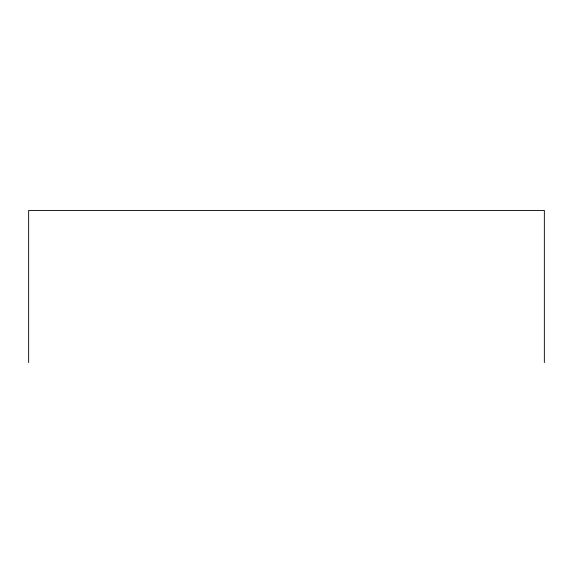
<?xml version="1.0" encoding="UTF-8"?>
<svg xmlns="http://www.w3.org/2000/svg" width="573" height="573" viewBox="0 0 573 573"><rect width="100%" height="100%" fill="white"/><g stroke="black" fill="none" stroke-linecap="round" stroke-linejoin="round"><path stroke-width="0.86" d="M544.35 362.58L544.35 210.42L28.65 210.42L28.65 362.58"/></g></svg>
